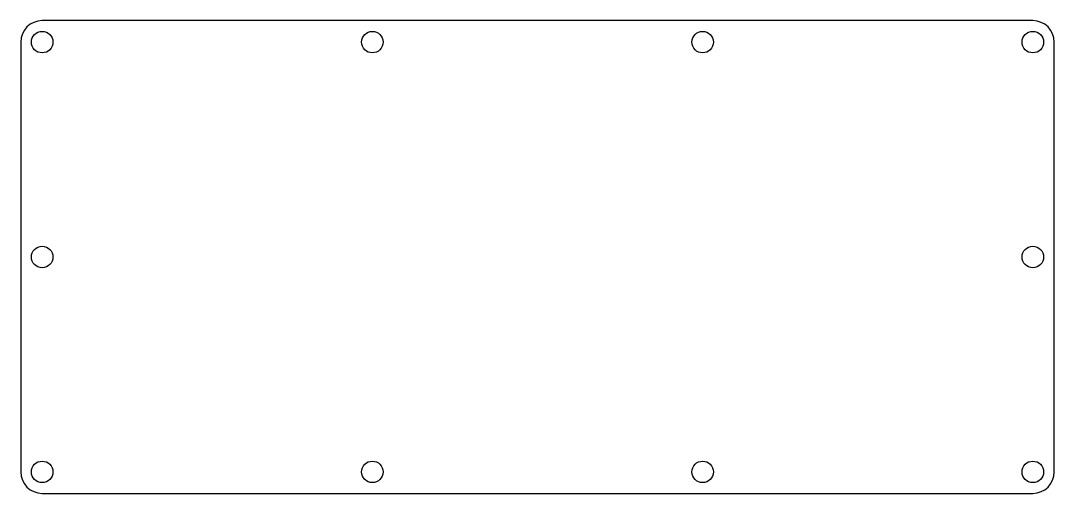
# Model space of a CAD drawing. Header units: millimetres. Extents: x 0 to 361, y 0 to 165.
import ezdxf

# ---------------------------------------------------------------- set-up
doc = ezdxf.new("R2010")
doc.units = ezdxf.units.MM
doc.layers.get('0').update_dxf_attribs({"linetype": 'CONTINUOUS'})

msp = doc.modelspace()

# ---------------------------------------------------------------- linework, layer by layer
msp.add_lwpolyline([(0, 157.6), (0, 7.5, 0.41421356), (7.5, 0), (353.18, 0, 0.41421356), (360.68, 7.5), (360.68, 157.6, 0.41421356), (353.18, 165.1), (7.5, 165.1, 0.41421356)], format="xyb", close=True)
for centre in [(7.5, 157.6), (122.7266, 157.6), (237.9534, 157.6), (353.18, 157.6), (7.5, 82.55), (353.18, 82.55), (7.5, 7.5), (122.7266, 7.5), (237.9534, 7.5), (353.18, 7.5)]:
    msp.add_circle(centre, 3.75)

doc.saveas('drawing.dxf')
